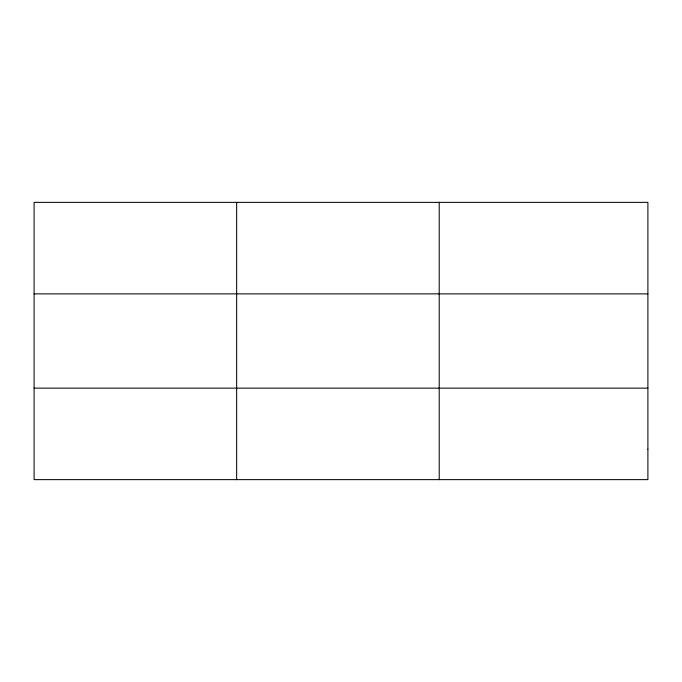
<?xml version="1.0" encoding="UTF-8"?>
<svg xmlns="http://www.w3.org/2000/svg" width="682" height="682" viewBox="0 0 682 682"><rect width="100%" height="100%" fill="white"/><g stroke="black" fill="none" stroke-linecap="round" stroke-linejoin="round"><path stroke-width="1.02" d="M236.654 202.366L236.654 479.634M439.208 202.366L439.208 479.634M34.1 293.865L647.9 293.865M34.1 388.135L647.9 388.135M647.9 449.14L647.9 479.634L34.1 479.634L34.1 202.366L647.9 202.366L647.9 449.14"/></g></svg>
